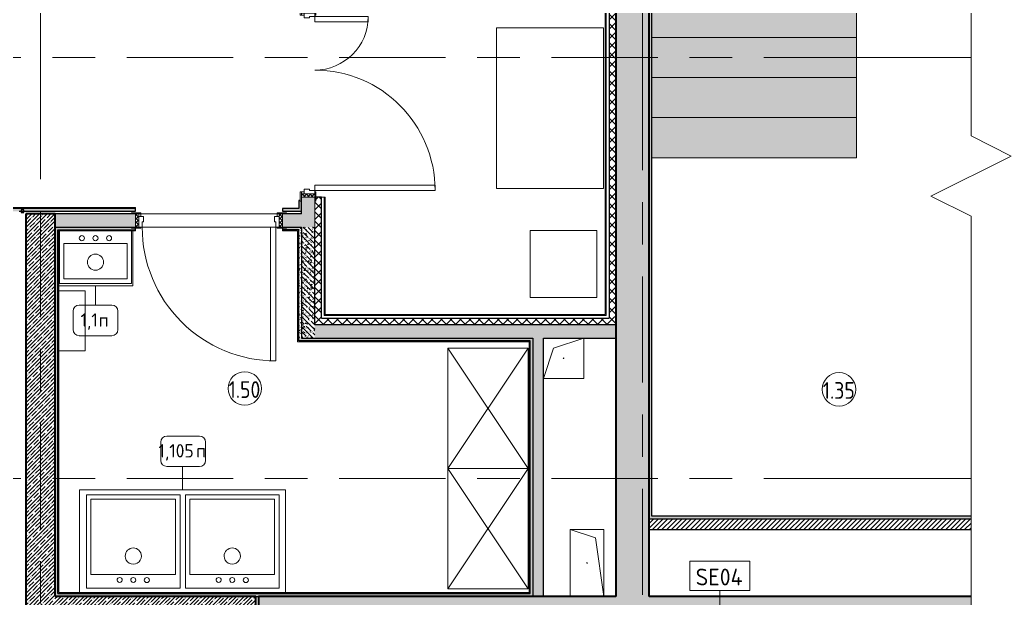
# Model space of a CAD drawing. Header units: millimetres. Extents: x 54725 to 263872, y -8553 to 29614.
# Drawn here: x 84705 to 92117, y 17256 to 21581 of the extents above; entities that cross this region are included whole.
import ezdxf

# ---------------------------------------------------------------- set-up
doc = ezdxf.new("R2010")
doc.units = ezdxf.units.MM
doc.linetypes.add('Осевая', pattern=[1587.5, 317.5, -238.125, 793.75, -238.125])
for name, color, linetype, lineweight in [('A-AREA-IDEN', 7, 'Continuous', 9), ('A-DETL-GENF', 7, 'Continuous', 9), ('A-DOOR', 7, 'Continuous', 9), ('A-DOOR-1', 7, 'Continuous', 15), ('A-DOOR-FRAM', 7, 'Continuous', 15), ('A-DOOR-FRAM-1', 7, 'Continuous', 9), ('A-GENM', 7, 'Continuous', 9), ('A-WALL', 7, 'Continuous', 9), ('I-FURN', 7, 'Continuous', 9), ('I-FURN-IDEN', 7, 'Continuous', 9), ('I-WALL', 7, 'Continuous', 9), ('P-SANR-FIXT-IDEN', 7, 'Continuous', 9), ('S-STRS-2', 7, 'Continuous', 9), ('Оси', 7, 'Continuous', 9), ('Оси-2', 7, 'Осевая', 9)]:
    doc.layers.add(name, color=color, linetype=linetype, lineweight=lineweight)
for name, color, linetype, lineweight, true_color in [('A-WALL-1', 7, 'Continuous', 35, 0x3c3c3c), ('A-WALL-3', 7, 'Continuous', 25, 0x3c3c3c), ('A-WALL-FNSH-2', 7, 'Continuous', 15, 0x3c3c3c), ('P-SANR-FIXT-1', 7, 'Continuous', 15, 0x4994b4), ('P-SANR-FIXT-2', 7, 'Continuous', 9, 0x4994b4)]:
    doc.layers.add(name, color=color, linetype=linetype, lineweight=lineweight, true_color=true_color)
doc.layers.add('S-STRS-1', color=7, linetype='Continuous', lineweight=15, transparency=1)
doc.styles.add('GOST Common', font='GOST_Common.ttf', dxfattribs={"height": 125})
doc.styles.add('GOST Common_1', font='GOST_Common.ttf', dxfattribs={"width": 0.9, "height": 125})
doc.styles.add('GOST Common_2', font='GOST_Common.ttf', dxfattribs={"height": 100})
pattern_1 = [(45, (0, 0), (-28.51196, 28.51196), []), (45, (28.51, 0), (-28.51196, 28.51196), [50.403, -10.081, 1.676, -8.404])]
pattern_2 = [(135, (0, 0), (-37.717076, -37.717076), [53.34, -8.89, 1.778, -8.89]), (135, (0, 37.694), (-37.717076, -37.717076), []), (50, (0, 0), (63.763904, -5.57885), [6.667, -73.342]), (355, (0, 0), (-12.334876, 66.869514), [5.334, -58.674]), (100.451, (5.314, -0.465), (51.43036, 61.29098), [5.667, -62.332]), (46.184, (0, 17.78), (94.87722, -14.714836), [10.001, -110.014]), (96.636, (7.91, 16.55), (83.091155, 86.599305), [8.5, -93.497]), (351.184, (0, 17.78), (83.09204, 86.59928), [8.001, -88.011]), (21, (8.89, 13.335), (53.064487, -35.792726), [6.667, -73.342]), (326, (8.89, 13.335), (21.63066, 64.46546), [5.334, -58.674]), (71.451, (13.31, 10.35), (74.69646, 28.672367), [5.667, -62.332]), (37.5, (0, 0), (1.080413, 29.594271), [1.676, -56.286, 1.676, -57.887, -58.896]), (37.5, (0, 0), (1.080413, 29.594271), [-117.526, 1.676, -57.22]), (7.5, (0, 0), (23.386368, 35.063507), [1.676, -32.283, 1.676, -54.953, -22.447]), (7.5, (0, 0), (23.386368, 35.063507), [-90.589, 1.676, -20.771]), (327.5, (-19.825, 0), (47.456567, -2.0054684), [1.676, -20.549, 1.676, -67.666, -92.011]), (327.5, (-19.825, 0), (47.456567, -2.0054684), [-91.567, 1.676, -90.335]), (317.5, (-28.715, 0), (51.844948, 8.89904), [1.676, -27.216, 1.676, -44.374, -65.341]), (317.5, (-28.715, 0), (51.844948, 8.89904), [-74.943, 1.676, -63.665])]
pattern_3 = [(45, (0, 0), (-35.35534, 35.35534), []), (135, (0, 0), (-35.35534, -35.35534), [])]
pattern_4 = [(0, (0, 0), (60.96, 15.24), [5.029, -40.691, 5.029, -40.691, -243.84]), (0, (0, 0), (60.96, 15.24), [-91.44, 5.029, -86.411, 5.029, -40.691, -106.68]), (0, (0, 0), (60.96, 15.24), [-228.6, 5.029, -25.451, 5.029, -71.171]), (120, (22.86, 7.62), (-43.6782272, 45.1729086), [5.029, -40.691, 5.029, -40.691, -243.84]), (120, (22.86, 7.62), (-43.6782272, 45.1729086), [-91.44, 5.029, -86.411, 5.029, -40.691, -106.68]), (120, (22.86, 7.62), (-43.6782272, 45.1729086), [-228.6, 5.029, -25.451, 5.029, -71.171]), (240, (30.48, 38.1), (-17.2817728, -60.4129086), [5.029, -40.691, 5.029, -40.691, -243.84]), (240, (30.48, 38.1), (-17.2817728, -60.4129086), [-91.44, 5.029, -86.411, 5.029, -40.691, -106.68]), (240, (30.48, 38.1), (-17.2817728, -60.4129086), [-228.6, 5.029, -25.451, 5.029, -71.171])]

# ---------------------------------------------------------------- blocks, each defined once
blk = doc.blocks.new('110_Дверь_СКБ_1Ст_Внутренняя1 - Д-11а _огнестойкость EI 15_-32666892-Фрагмент 1_10_ Пищеблок')
at = {"layer": 'A-DOOR'}
h = blk.add_hatch(dxfattribs=at)
h.set_pattern_fill('FP_8', color=256, style=0, pattern_type=2)
h.set_pattern_definition([(135, (1751.41, 114.685), (-14.14214, -14.14214), []), (225, (1751.41, 114.685), (14.14214, -14.14214), [])])
h.paths.add_polyline_path([(562.5, 50), (537.5, 50), (537.5, -50), (562.5, -50)])
at = {"layer": 'A-DOOR-FRAM-1'}
h = blk.add_hatch(dxfattribs=at)
h.set_pattern_fill('FP_9', color=256, style=0, pattern_type=2)
h.set_pattern_definition([(45, (-371.384, 114.685), (-14.1421, 14.1421), []), (135, (-371.384, 114.685), (-14.1421, -14.1421), [])])
h.paths.add_polyline_path([(-512.5, 50), (-537.5, 50), (-537.5, -50), (-512.5, -50)])
at = {"layer": 'A-DOOR'}
blk.add_arc((-487.5, 50), 1000, 360, 90, dxfattribs=at)
at = {"layer": 'A-DOOR-1'}
for p, q in [((-487.5, 1050), (-487.5, 50)), ((-447.5, 1050), (-487.5, 1050)), ((-447.5, 50), (-447.5, 1050)), ((-487.5, 50), (-447.5, 50))]:
    blk.add_line(p, q, dxfattribs=at)
at = {"layer": 'A-DOOR-FRAM'}
for p, q in [((-497.5, 58), (-567.5, 58)), ((-567.5, 58), (-567.5, 50)), ((-567.5, 50), (-497.5, 50)), ((-512.5, 50), (-537.5, 50)), ((-537.5, 50), (-537.5, -50)), ((-487.5, 50), (-512.5, 50)), ((-512.5, 50), (-512.5, -30)), ((-512.5, -50), (-512.5, 50)), ((-497.5, 50), (-512.5, 50)), ((-512.5, 50), (-512.5, 49)), ((-512.5, 49), (-497.5, 49)), ((-497.5, 50), (-497.5, 58)), ((-497.5, 49), (-497.5, 50)), ((-487.5, 10), (-487.5, 50)), ((-477.5, 10), (-487.5, 10)), ((-477.5, -30), (-477.5, 10)), ((512.5, 10), (502.5, 10)), ((502.5, 10), (502.5, -30)), ((512.5, 50), (512.5, 10)), ((537.5, 50), (512.5, 50)), ((592.5, 58), (522.5, 58)), ((522.5, 58), (522.5, 50)), ((537.5, 50), (522.5, 50)), ((522.5, 50), (522.5, 49)), ((522.5, 50), (592.5, 50)), ((522.5, 49), (537.5, 49)), ((537.5, -30), (537.5, 50)), ((562.5, 50), (537.5, 50)), ((537.5, 50), (537.5, -50)), ((537.5, 49), (537.5, 50)), ((562.5, -50), (562.5, 50)), ((592.5, 50), (592.5, 58)), ((-497.5, -50), (-567.5, -50)), ((-567.5, -50), (-567.5, -58)), ((-567.5, -58), (-497.5, -58)), ((-537.5, -50), (-512.5, -50)), ((-512.5, -30), (-477.5, -30)), ((-497.5, -30), (-512.5, -30)), ((-512.5, -30), (-512.5, -50)), ((-512.5, -50), (-497.5, -50)), ((-497.5, -50), (-497.5, -30)), ((-497.5, -58), (-497.5, -50)), ((502.5, -30), (537.5, -30)), ((537.5, -30), (522.5, -30)), ((522.5, -30), (522.5, -50)), ((522.5, -50), (537.5, -50)), ((592.5, -50), (522.5, -50)), ((522.5, -50), (522.5, -58)), ((522.5, -58), (592.5, -58)), ((537.5, -50), (537.5, -30)), ((537.5, -50), (562.5, -50)), ((592.5, -58), (592.5, -50))]:
    blk.add_line(p, q, dxfattribs=at)
blk = doc.blocks.new('110_Дверь_СКБ_2Ст - Д-10а_ СОШ_Дв_1450x2100h_Горячий цех-25784455-Фрагмент 1_10_ Пищеблок')
at = {"layer": 'A-DOOR'}
h = blk.add_hatch(dxfattribs=at)
h.set_pattern_fill('FP_15', color=256, style=0, pattern_type=2)
h.set_pattern_definition([(135, (1601.41, 114.685), (-14.14214, -14.14214), []), (225, (1601.41, 114.685), (14.14214, -14.14214), [])])
h.paths.add_polyline_path([(712.5, 50), (687.5, 50), (687.5, -50), (712.5, -50)])
at = {"layer": 'A-DOOR-FRAM-1'}
h = blk.add_hatch(dxfattribs=at)
h.set_pattern_fill('FP_16', color=256, style=0, pattern_type=2)
h.set_pattern_definition([(45, (-521.384, 114.685), (-14.1421, 14.1421), []), (135, (-521.384, 114.685), (-14.1421, -14.1421), [])])
h.paths.add_polyline_path([(-662.5, 50), (-687.5, 50), (-687.5, -50), (-662.5, -50)])
at = {"layer": 'A-DOOR'}
for centre, radius, start, end in [((662.5, 50), 900, 90, 180), ((-637.5, 50), 400, 0, 90)]:
    blk.add_arc(centre, radius, start, end, dxfattribs=at)
at = {"layer": 'A-DOOR-1'}
for p, q in [((662.5, 950), (622.5, 950)), ((622.5, 950), (622.5, 50)), ((662.5, 50), (662.5, 950)), ((-637.5, 450), (-637.5, 50)), ((-597.5, 450), (-637.5, 450)), ((-597.5, 50), (-597.5, 450)), ((-637.5, 50), (-597.5, 50)), ((622.5, 50), (662.5, 50))]:
    blk.add_line(p, q, dxfattribs=at)
at = {"layer": 'A-DOOR-FRAM'}
for p, q in [((-647.5, 58), (-717.5, 58)), ((-717.5, 58), (-717.5, 50)), ((-717.5, 50), (-647.5, 50)), ((-662.5, 50), (-687.5, 50)), ((-687.5, 50), (-687.5, -50)), ((-637.5, 50), (-662.5, 50)), ((-662.5, 50), (-662.5, -30)), ((-662.5, -50), (-662.5, 50)), ((-647.5, 50), (-647.5, 58)), ((-637.5, 10), (-637.5, 50)), ((-627.5, 10), (-637.5, 10)), ((-627.5, -30), (-627.5, 10)), ((662.5, 10), (652.5, 10)), ((652.5, 10), (652.5, -30)), ((662.5, 50), (662.5, 10)), ((687.5, 50), (662.5, 50)), ((742.5, 58), (672.5, 58)), ((672.5, 58), (672.5, 50)), ((672.5, 50), (742.5, 50)), ((687.5, -30), (687.5, 50)), ((712.5, 50), (687.5, 50)), ((687.5, 50), (687.5, -50)), ((712.5, -50), (712.5, 50)), ((742.5, 50), (742.5, 58)), ((-647.5, -50), (-717.5, -50)), ((-717.5, -50), (-717.5, -58)), ((-717.5, -58), (-647.5, -58)), ((-687.5, -50), (-662.5, -50)), ((-662.5, -30), (-627.5, -30)), ((-647.5, -30), (-662.5, -30)), ((-662.5, -30), (-662.5, -50)), ((-662.5, -50), (-647.5, -50)), ((-647.5, -50), (-647.5, -30)), ((-647.5, -58), (-647.5, -50)), ((652.5, -30), (687.5, -30)), ((687.5, -30), (672.5, -30)), ((672.5, -30), (672.5, -50)), ((672.5, -50), (687.5, -50)), ((742.5, -50), (672.5, -50)), ((672.5, -50), (672.5, -58)), ((672.5, -58), (742.5, -58)), ((687.5, -50), (687.5, -30)), ((687.5, -50), (712.5, -50)), ((742.5, -58), (742.5, -50))]:
    blk.add_line(p, q, dxfattribs=at)
blk = doc.blocks.new('GM_Отверстие прямоугольное _в плите_ - Отверстие-V8-Фрагмент 1_10_ Пищеблок')
at = {"layer": 'A-GENM'}
for p, q in [((-250, -125), (-250, 125)), ((-250, 125), (250, 125)), ((250, 125), (-250, 125)), ((-250, 125), (-250, -125)), ((-187.5, 62.5), (250, 125)), ((-250, -125), (-187.5, 62.5)), ((250, -125), (-250, -125)), ((-250, -125), (250, -125))]:
    blk.add_line(p, q, dxfattribs=at)
for start, end in [(360, 180), (180, 360)]:
    blk.add_arc((0, 0), 2.5, start, end, dxfattribs=at)
blk = doc.blocks.new('GM_Отверстие прямоугольное _в плите_ - Отверстие-21958654-Фрагмент 1_10_ Пищеблок')
at = {"layer": 'A-GENM'}
for p, q in [((-75, 75), (150, 150)), ((150, 150), (150, -150)), ((150, -150), (150, 150)), ((-150, -150), (-75, 75)), ((150, -150), (-150, -150)), ((-150, -150), (150, -150))]:
    blk.add_line(p, q, dxfattribs=at)
for start, end in [(360, 180), (180, 360)]:
    blk.add_arc((0, 0), 2.5, start, end, dxfattribs=at)
blk = doc.blocks.new('Шкаф параметрический - 1_170п-25613823-Фрагмент 1_10_ Пищеблок')
at = {"layer": 'I-FURN'}
for p, q in [((0, 0), (900, -600)), ((0, -600), (900, 0)), ((900, 0), (0, 0)), ((0, 0), (0, -600)), ((0, -600), (0, 0)), ((0, 0), (900, 0)), ((900, -600), (900, 0)), ((900, 0), (900, -600)), ((0, -600), (900, -600)), ((900, -600), (0, -600))]:
    blk.add_line(p, q, dxfattribs=at)
blk = doc.blocks.new('Мойка кухонная - Мойка Steel Hammer SH R 5151 GLOWE 3-25614599-Фрагмент 1_10_ Пищеблок')
at = {"layer": 'P-SANR-FIXT-2'}
for p, q in [((350, 0), (-350, 0)), ((-350, 0), (-350, -700)), ((350, -700), (350, 0)), ((316.1, -102.3), (-316.6, -102.3)), ((-316.6, -102.3), (-316.6, -666.4)), ((316.1, -666.4), (316.1, -102.3)), ((-316.6, -666.4), (316.1, -666.4)), ((-350, -700), (350, -700))]:
    blk.add_line(p, q, dxfattribs=at)
for centre, radius, start, end in [((-101.6, -61.9), 19, 90, 180), ((-101.6, -61.9), 19, 180, 270), ((-101.6, -61.9), 19, 360, 90), ((-101.6, -61.9), 19.1, 270, 360), ((0, -61.9), 19, 360, 180), ((0, -61.9), 19, 180, 360), ((101.6, -61.9), 19.1, 360, 180), ((101.6, -61.9), 19.1, 180, 360), ((0, -241.3), 60.5, 360, 180), ((0, -241.3), 60.5, 180, 360)]:
    blk.add_arc(centre, radius, start, end, dxfattribs=at)
blk = doc.blocks.new('Мойка кухонная - Мойка Steel Hammer SH R 5151 GLOWE 2-V17-Фрагмент 1_10_ Пищеблок')
at = {"layer": 'P-SANR-FIXT-2'}
for p, q in [((-270, -8), (-270, -400)), ((270, -400), (270, -8)), ((236.1, -102.3), (-236.6, -102.3)), ((-236.6, -102.3), (-236.6, -366.4)), ((236.1, -366.4), (236.1, -102.3)), ((-236.6, -366.4), (236.1, -366.4)), ((-270, -400), (270, -400))]:
    blk.add_line(p, q, dxfattribs=at)
for centre, radius, start, end in [((-101.6, -61.9), 19, 90, 180), ((-101.6, -61.9), 19, 180, 270), ((-101.6, -61.9), 19, 360, 90), ((-101.6, -61.9), 19.1, 270, 360), ((0, -61.9), 19, 360, 180), ((0, -61.9), 19, 180, 360), ((101.6, -61.9), 19.1, 360, 180), ((101.6, -61.9), 19.1, 180, 360), ((0, -241.3), 60.5, 360, 180), ((0, -241.3), 60.5, 180, 360)]:
    blk.add_arc(centre, radius, start, end, dxfattribs=at)
blk = doc.blocks.new('Стол базовый прямоугольный - 1_320п-25615589-Фрагмент 1_10_ Пищеблок')
at = {"layer": 'I-FURN'}
for p, q in [((600, 400), (-600, 400)), ((-600, 400), (-600, -400)), ((600, -400), (600, 400)), ((-600, -400), (600, -400))]:
    blk.add_line(p, q, dxfattribs=at)
blk = doc.blocks.new('DET_L_Линия разрыва - М100-30705150-Фрагмент 1_10_ Пищеблок')
at = {"layer": 'A-DETL-GENF'}
for p, q in [((7250, 300), (7100, 0)), ((7550, -300), (7250, 300)), ((7100, 0), (400, 0)), ((7700, 0), (7550, -300)), ((14800, 0), (7700, 0))]:
    blk.add_line(p, q, dxfattribs=at)
blk = doc.blocks.new('Марка_Помещения - Номер-25198446-Фрагмент 1_10_ Пищеблок')
at = {"layer": 'A-AREA-IDEN'}
for start, end in [(360, 180), (180, 360)]:
    blk.add_arc((0, 0), 2.5, start, end, dxfattribs=at)
blk = doc.blocks.new('М_сантехническая_рамка1 - В рамке-30590747-Фрагмент 1_10_ Пищеблок')
at = {"layer": 'P-SANR-FIXT-IDEN'}
for p, q in [((4.29, 2.24), (-4.64, 2.24)), ((-4.64, 2.24), (-4.64, -2.18)), ((4.29, -2.18), (4.29, 2.24)), ((-4.64, -2.18), (4.29, -2.18))]:
    blk.add_line(p, q, dxfattribs=at)
blk = doc.blocks.new('Марка_Мебель - В прямоуг_Balcon_Марка-25523697-Фрагмент 1_10_ Пищеблок')
at = {"layer": 'I-FURN-IDEN'}
for p, q in [((-2.45, 2.28), (2.45, 2.28)), ((-3.35, 1.38), (-3.35, -1.38)), ((3.35, 1.38), (3.35, -1.38)), ((-2.46, -2.28), (2.45, -2.28))]:
    blk.add_line(p, q, dxfattribs=at)
for centre, radius, start, end in [((-2.45, 1.38), 0.9, 90, 180), ((2.45, 1.38), 0.9, 0, 90), ((-2.46, -1.38), 0.893, 180, 270), ((2.45, -1.38), 0.9, 270, 0)]:
    blk.add_arc(centre, radius, start, end, dxfattribs=at)

msp = doc.modelspace()

# ---------------------------------------------------------------- hatches: boundary and pattern name
at = {"layer": 'I-WALL'}
h = msp.add_hatch(dxfattribs=at)
h.set_pattern_fill('FP_1', color=256, style=0, pattern_type=2)
h.set_pattern_definition(pattern_1)
h.paths.add_polyline_path([(89160, 17270), (89410, 17270), (89410, 27100), (89160, 27100), (89160, 17812.4)])
h = msp.add_hatch(dxfattribs=at)
h.set_pattern_fill('FP_35', color=256, style=0, pattern_type=2)
h.set_pattern_definition(pattern_4)
h.paths.add_polyline_path([(89410, 17850), (89430, 17850), (89430, 26830), (89410, 26830), (89410, 18768.9)])
h = msp.add_hatch(dxfattribs=at)
h.set_pattern_fill('FP_2', color=256, style=0, pattern_type=2)
h.set_pattern_definition(pattern_3)
h.paths.add_polyline_path([(86910, 19300), (86960, 19300), (86960, 20255), (86918, 20255), (86918, 20225), (86910, 20225), (86910, 19725.4)])
h.paths.add_polyline_path([(86960, 21655), (86960, 23430), (86910, 23430), (86910.1, 21685), (86918, 21685), (86918, 21655)])
h = msp.add_hatch(dxfattribs=at)
h.set_pattern_fill('FP_2', color=256, style=0, pattern_type=2)
h.set_pattern_definition(pattern_3)
h.paths.add_polyline_path([(89160, 19350), (89160, 23100), (89110, 23100), (89110, 19350)])
h = msp.add_hatch(dxfattribs=at)
h.set_pattern_fill('FP_35', color=256, style=0, pattern_type=2)
h.set_pattern_definition(pattern_4)
h.paths.add_polyline_path([(86790, 20150), (86810, 20150), (86810, 20225), (86802, 20225), (86802, 20230), (86790, 20230), (86790, 20170)])
h.paths.add_polyline_path([(86790, 21660), (86802, 21660), (86802, 21680), (86790, 21680)])
h = msp.add_hatch(dxfattribs=at)
h.set_pattern_fill('FP_3', color=256, style=0, pattern_type=2)
h.set_pattern_definition(pattern_2)
h.paths.add_polyline_path([(86810, 20030), (86910, 20030), (86910, 20255), (86810, 20255), (86810, 20130)])
h.paths.add_polyline_path([(86910, 21655), (86910, 21680), (86810, 21680), (86810, 21655)])
h = msp.add_hatch(dxfattribs=at)
h.set_pattern_fill('FP_35', color=256, style=0, pattern_type=2)
h.set_pattern_definition(pattern_4)
h.paths.add_polyline_path([(86790, 20150), (86790, 20170), (86670, 20170), (86670, 20150)])
h.paths.add_polyline_path([(85570, 20150), (85570, 20170), (84380, 20170), (84380, 20158), (84410, 20158), (84410, 20150), (85452.4, 20150)])
h.paths.add_polyline_path([(83400, 20150), (83400, 20158), (83430, 20158), (83430, 20170), (82830, 20170), (82830, 20158), (82860, 20158), (82860, 20150), (83153.7, 20150)])
h.paths.add_polyline_path([(81550, 20150), (81700, 20150), (81700, 20158), (81730, 20158), (81730, 20170), (80550, 20170), (80550, 20158), (80580, 20158), (80580, 20150), (81429.7, 20150)])
h.paths.add_polyline_path([(78679.8, 20150), (79420, 20150), (79420, 20158), (79450, 20158), (79450, 20170), (78679.8, 20170)])
h = msp.add_hatch(dxfattribs=at)
h.set_pattern_fill('FP_1', color=256, style=0, pattern_type=2)
h.set_pattern_definition(pattern_1)
h.paths.add_polyline_path([(84877.7, 17270), (84970, 17270), (84970, 20130), (84750, 20130), (84750, 17270)])
h = msp.add_hatch(dxfattribs=at)
h.set_pattern_fill('FP_3', color=256, style=0, pattern_type=2)
h.set_pattern_definition(pattern_2)
h.paths.add_polyline_path([(86670, 20030), (86810, 20030), (86810, 20130), (86670, 20130)])
h.paths.add_polyline_path([(85165.1, 20030), (85570, 20030), (85570, 20130), (84970, 20130), (84970, 20030)])
h = msp.add_hatch(dxfattribs=at)
h.set_pattern_fill('FP_35', color=256, style=0, pattern_type=2)
h.set_pattern_definition(pattern_4)
h.paths.add_polyline_path([(86782, 20010), (86790, 20010), (86790, 20030), (86700, 20030), (86700, 20022), (86670, 20022), (86670, 20010), (86700, 20010)])
h.paths.add_polyline_path([(85165.1, 20010), (85570, 20010), (85570, 20022), (85540, 20022), (85540, 20030), (84970, 20030), (84970, 20010), (84990, 20010)])
h = msp.add_hatch(dxfattribs=at)
h.set_pattern_fill('FP_35', color=256, style=0, pattern_type=2)
h.set_pattern_definition(pattern_4)
h.paths.add_polyline_path([(86790, 19200), (86810, 19200), (86810, 20030), (86790, 20030), (86790, 19725.4)])
h = msp.add_hatch(dxfattribs=at)
h.set_pattern_fill('FP_3', color=256, style=0, pattern_type=2)
h.set_pattern_definition(pattern_2)
h.paths.add_polyline_path([(86910, 19200), (86910, 20030), (86810, 20030), (86810, 19200)])
h = msp.add_hatch(dxfattribs=at)
h.set_pattern_fill('FP_35', color=256, style=0, pattern_type=2)
h.set_pattern_definition(pattern_4)
h.paths.add_polyline_path([(84990, 17270), (84990, 20010), (84970, 20010), (84970, 17270)])
h = msp.add_hatch(dxfattribs=at)
h.set_pattern_fill('FP_2', color=256, style=0, pattern_type=2)
h.set_pattern_definition(pattern_3)
h.paths.add_polyline_path([(89160, 19300), (89160, 19350), (86960, 19350), (86960, 19300), (88900.4, 19300)])
h = msp.add_hatch(dxfattribs=at)
h.set_pattern_fill('FP_3', color=256, style=0, pattern_type=2)
h.set_pattern_definition(pattern_2)
h.paths.add_polyline_path([(89160, 19200), (89160, 19300), (86910, 19300), (86910, 19200), (88900.4, 19200)])
h = msp.add_hatch(dxfattribs=at)
h.set_pattern_fill('FP_35', color=256, style=0, pattern_type=2)
h.set_pattern_definition(pattern_4)
h.paths.add_polyline_path([(88513, 19180), (88521, 19180), (88521, 19200), (86790, 19200), (86790, 19180), (87751.1, 19180)])
h = msp.add_hatch(dxfattribs=at)
h.set_pattern_fill('FP_35', color=256, style=0, pattern_type=2)
h.set_pattern_definition(pattern_4)
h.paths.add_polyline_path([(88521, 17290), (88541, 17290), (88541, 19200), (88521, 19200), (88521, 17298)])
h = msp.add_hatch(dxfattribs=at)
h.set_pattern_fill('FP_3', color=256, style=0, pattern_type=2)
h.set_pattern_definition(pattern_2)
h.paths.add_polyline_path([(88621, 16180), (88621, 17050), (88541, 17050), (88541, 16180)])
h.paths.add_polyline_path([(88621, 17270), (88621, 19200), (88541, 19200), (88541, 17270)])
h = msp.add_hatch(dxfattribs=at)
h.set_pattern_fill('FP_35', color=256, style=0, pattern_type=2)
h.set_pattern_definition(pattern_4)
h.paths.add_polyline_path([(91816.7, 17850), (91816.7, 17870), (89430, 17870), (89430, 17850), (90049.7, 17850)])
h = msp.add_hatch(dxfattribs=at)
h.set_pattern_fill('FP_28', color=256, style=0, pattern_type=2)
h.set_pattern_definition([(45, (0, 0), (-17.6776695, 17.6776695), [])])
h.paths.add_polyline_path([(91816.7, 17770), (91816.7, 17850), (89410, 17850), (89410, 17770), (90049.7, 17770)])
h = msp.add_hatch(dxfattribs=at)
h.set_pattern_fill('FP_1', color=256, style=0, pattern_type=2)
h.set_pattern_definition(pattern_1)
h.paths.add_polyline_path([(86270, 17050), (86270, 17270), (84750, 17270), (84750, 17050), (86027.1, 17050)])
h = msp.add_hatch(dxfattribs=at)
h.set_pattern_fill('FP_35', color=256, style=0, pattern_type=2)
h.set_pattern_definition(pattern_4)
h.paths.add_polyline_path([(88541, 17270), (88541, 17290), (84990, 17290), (84990, 17270), (87751.1, 17270)])
h = msp.add_hatch(dxfattribs=at)
h.set_pattern_fill('FP_1', color=256, style=0, pattern_type=2)
h.set_pattern_definition(pattern_1)
h.paths.add_polyline_path([(86470, 16100), (86470, 17270), (86270, 17270), (86270, 16100), (86314.4, 16100)])
h = msp.add_hatch(dxfattribs=at)
h.set_pattern_fill('FP_1', color=256, style=0, pattern_type=2)
h.set_pattern_definition(pattern_1)
h.paths.add_polyline_path([(91816.7, 17050), (91816.7, 17270), (86490, 17270), (86490, 17050), (90910, 17050)])
at = {"layer": 'S-STRS-1'}
for points in [[(90960, 21450), (90960, 21750), (89430, 21750), (89430, 21450), (90049.7, 21450)], [(89430, 21150), (90960, 21150), (90960, 21450), (89430, 21450)], [(90960, 20850), (90960, 21150), (89430, 21150), (89430, 20850), (90049.7, 20850)], [(90960, 20550), (90960, 20850), (89430, 20850), (89430, 20550), (90049.7, 20550)]]:
    msp.add_hatch(color=256, dxfattribs=at).paths.add_polyline_path(points)

# ---------------------------------------------------------------- linework, layer by layer
at = {"layer": 'A-WALL'}
for p, q in [((89090, 19370), (89090, 23030)), ((86910, 20030), (86910, 20225)), ((86980, 19370), (86980.5, 19370)), ((89430, 17871), (89431, 17871))]:
    msp.add_line(p, q, dxfattribs=at)
at = {"layer": 'A-WALL-1'}
for p, q in [((89410, 17270), (89410, 26850)), ((89160, 23100), (89160, 17270)), ((84750, 20130), (84750, 15150)), ((84970, 20130), (84750, 20130)), ((84970, 17270), (84970, 20130)), ((86470, 17270), (84970, 17270)), ((86470, 16100), (86470, 17270)), ((89160, 17270), (86490, 17270)), ((86490, 17270), (86490, 17050)), ((91816.7, 17270), (89410, 17270))]:
    msp.add_line(p, q, dxfattribs=at)
at = {"layer": 'A-WALL-3'}
for p, q in [((89410, 26850), (89410, 17850)), ((89430, 17870), (89430, 26830)), ((89110, 23050), (89110, 19350)), ((86960, 20255), (86918, 20255)), ((86960, 19350), (86960, 20255)), ((85570, 20170), (84380, 20170)), ((84716, 20160), (84716, 20140)), ((84736, 20160), (84716, 20160)), ((84736, 20140), (84736, 20160)), ((85570, 20150), (85570, 20170)), ((86790, 20170), (86670, 20170)), ((86670, 20170), (86670, 20150)), ((86790, 20230), (86790, 20170)), ((86802, 20230), (86790, 20230)), ((86810, 20130), (86810, 20225)), ((84700, 20150), (85570, 20150)), ((84716, 20140), (84736, 20140)), ((85540, 20130), (84970, 20130)), ((86670, 20150), (86810, 20150)), ((86810, 20130), (86700, 20130)), ((84970, 20030), (85540, 20030)), ((85570, 20010), (85570, 20022)), ((86670, 20022), (86670, 20010)), ((86700, 20030), (86810, 20030)), ((86810, 20030), (86810, 19200)), ((86910, 19300), (86910, 20030)), ((84990, 17290), (84990, 20010)), ((84990, 20010), (85570, 20010)), ((86790, 20010), (86670, 20010)), ((86790, 19180), (86790, 20010)), ((86960, 19350), (89110, 19350)), ((89160, 19300), (86910, 19300)), ((86810, 19200), (88541, 19200)), ((88541, 19200), (88541, 17270)), ((88621, 19200), (89160, 19200)), ((88621, 17270), (88621, 19200)), ((88521, 19180), (86790, 19180)), ((88521, 17290), (88521, 19180)), ((91816.7, 17870), (89430, 17870)), ((89410, 17850), (91816.7, 17850)), ((89410, 17770), (91816.7, 17770)), ((84990, 17290), (88521, 17290)), ((86470, 17270), (86490, 17270))]:
    msp.add_line(p, q, dxfattribs=at)
at = {"layer": 'A-WALL-FNSH-2'}
for p, q in [((89431, 17871), (89431, 24389.3)), ((89082, 23022), (89082, 19378)), ((86988, 20255), (86960, 20255)), ((86980, 19370), (86980, 20255)), ((86988, 19370), (86988, 20255)), ((85570, 20178), (84380, 20178)), ((85570, 20170), (85570, 20178)), ((84998, 17298), (84998, 20002)), ((84998, 20002), (85570, 20002)), ((85570, 20002), (85570, 20010)), ((86670, 20010), (86670, 20002)), ((86670, 20002), (86782, 20002)), ((86782, 20002), (86782, 19172)), ((89082, 19378), (86980.5, 19378)), ((86980.5, 19378), (86980.5, 19370)), ((86980.5, 19370), (89090, 19370)), ((86782, 19172), (88513, 19172)), ((88513, 19172), (88513, 17298)), ((91816.7, 17871), (89431, 17871)), ((88513, 17298), (84998, 17298))]:
    msp.add_line(p, q, dxfattribs=at)
at = {"layer": 'I-FURN'}
for p, q in [((85550.9, 19591.4), (85550.9, 20002)), ((85550.9, 20002), (85550.9, 19591.4)), ((89020, 20005.6), (88520, 20005.6)), ((88520, 20005.6), (88520, 19505.6)), ((88520, 19505.6), (88520, 20005.6)), ((88520, 20005.6), (89020, 20005.6)), ((89020, 19505.6), (89020, 20005.6)), ((89020, 20005.6), (89020, 19505.6)), ((84998, 19591.4), (85550.9, 19591.4)), ((85550.9, 19591.4), (84998, 19591.4)), ((85193.9, 19555), (84998, 19555)), ((84998, 19555), (85193.9, 19555)), ((85193.9, 19105), (85193.9, 19555)), ((85193.9, 19555), (85193.9, 19105)), ((88520, 19505.6), (89020, 19505.6)), ((89020, 19505.6), (88520, 19505.6)), ((84998, 19105), (85193.9, 19105)), ((85193.9, 19105), (84998, 19105)), ((85151, 18067.5), (85151, 17298)), ((86691, 18067.5), (85151, 18067.5)), ((85151, 18067.5), (86691, 18067.5)), ((85151, 17298), (85151, 18067.5)), ((86691, 17298), (86691, 18067.5)), ((86691, 18067.5), (86691, 17298)), ((86470, 17267.5), (86490, 17267.5)), ((86490, 17267.5), (86470, 17267.5))]:
    msp.add_line(p, q, dxfattribs=at)
at = {"layer": 'I-FURN-IDEN'}
for p, q in [((85270.8, 19591.4), (85270.8, 19447)), ((85921, 18067.5), (85921, 18240.9))]:
    msp.add_line(p, q, dxfattribs=at)
at = {"layer": 'I-WALL'}
for p, q in [((89431, 20450.4), (89430, 20450.4)), ((85610, 20130), (86630, 20130)), ((86580, 20030), (85620, 20030)), ((89430, 17872), (91816.7, 17872)), ((89430, 17870.5), (89431, 17870.5)), ((89431, 17871), (89431, 17870.5))]:
    msp.add_line(p, q, dxfattribs=at)
at = {"layer": 'P-SANR-FIXT-IDEN'}
msp.add_line((89938.5, 17018.2), (89938.5, 17312.7), dxfattribs=at)
at = {"layer": 'S-STRS-2'}
for p, q in [((90960, 21450), (90960, 21750)), ((89430, 21450), (90960, 21450)), ((89430, 21450), (90960, 21450)), ((90960, 21150), (90960, 21450)), ((89430, 21150), (90960, 21150)), ((89430, 21150), (90960, 21150)), ((90960, 20850), (90960, 21150)), ((89430, 20850), (90960, 20850)), ((89430, 20850), (90960, 20850)), ((90960, 20550), (90960, 20850)), ((89430, 20550), (90960, 20550)), ((89430, 20550), (90960, 20550))]:
    msp.add_line(p, q, dxfattribs=at)
at = {"layer": 'Оси'}
for p, q in [((84860, 20665.1), (84860, 21915.1)), ((89360, 20665.1), (89360, 21915.1)), ((90566.7, 21300), (91816.7, 21300)), ((90566.7, 18150), (91816.7, 18150))]:
    msp.add_line(p, q, dxfattribs=at)
at = {"layer": 'Оси-2'}
for p, q in [((56375.2, 21300), (90566.7, 21300)), ((84860, 14040.4), (84860, 20665.1)), ((89360, 13550), (89360, 20665.1)), ((56375.2, 18150), (90566.7, 18150))]:
    msp.add_line(p, q, dxfattribs=at)

# ---------------------------------------------------------------- block references
at = {"layer": 'A-AREA-IDEN', "xscale": 49.99999999999998, "yscale": 49.99999999999998, "zscale": 49.99999999999998}
for p in [(86387, 18824.3), (90829.6, 18817.8)]:
    msp.add_blockref('Марка_Помещения - Номер-25198446-Фрагмент 1_10_ Пищеблок', p, dxfattribs=at)
at = {"layer": 'A-DETL-GENF', "rotation": 89.99999999999991}
msp.add_blockref('DET_L_Линия разрыва - М100-30705150-Фрагмент 1_10_ Пищеблок', (91816.7, 13012.5), dxfattribs=at)
at = {"layer": 'A-DOOR'}
for name, p, rotation in [('110_Дверь_СКБ_2Ст - Д-10а_ СОШ_Дв_1450x2100h_Горячий цех-25784455-Фрагмент 1_10_ Пищеблок', (86860, 20967.5), 270), ('110_Дверь_СКБ_1Ст_Внутренняя1 - Д-11а _огнестойкость EI 15_-32666892-Фрагмент 1_10_ Пищеблок', (86132.5, 20080), 180)]:
    msp.add_blockref(name, p, dxfattribs=dict(at, rotation=rotation))
at = {"layer": 'A-GENM'}
msp.add_blockref('GM_Отверстие прямоугольное _в плите_ - Отверстие-21958654-Фрагмент 1_10_ Пищеблок', (88771, 19050), dxfattribs=at)
at = {"layer": 'A-GENM', "rotation": 270}
msp.add_blockref('GM_Отверстие прямоугольное _в плите_ - Отверстие-V8-Фрагмент 1_10_ Пищеблок', (88945.7, 17520), dxfattribs=at)
at = {"layer": 'I-FURN'}
for name, p, rotation in [('Стол базовый прямоугольный - 1_320п-25615589-Фрагмент 1_10_ Пищеблок', (88670, 20920), 90), ('Шкаф параметрический - 1_170п-25613823-Фрагмент 1_10_ Пищеблок', (88506, 19124.9), 270.0000000000001), ('Шкаф параметрический - 1_170п-25613823-Фрагмент 1_10_ Пищеблок', (88506, 18224.9), 270.0000000000001)]:
    msp.add_blockref(name, p, dxfattribs=dict(at, rotation=rotation))
at = {"layer": 'I-FURN-IDEN', "xscale": 49.99999999999998, "yscale": 49.99999999999998, "zscale": 49.99999999999998}
for p in [(85270.8, 19333.1), (85926.8, 18354.8)]:
    msp.add_blockref('Марка_Мебель - В прямоуг_Balcon_Марка-25523697-Фрагмент 1_10_ Пищеблок', p, dxfattribs=at)
at = {"layer": 'P-SANR-FIXT-1'}
msp.add_blockref('Мойка кухонная - Мойка Steel Hammer SH R 5151 GLOWE 2-V17-Фрагмент 1_10_ Пищеблок', (85270.7, 20010), dxfattribs=at)
at = {"layer": 'P-SANR-FIXT-1', "rotation": 180}
for p in [(85553.4, 17330), (86293.4, 17330)]:
    msp.add_blockref('Мойка кухонная - Мойка Steel Hammer SH R 5151 GLOWE 3-25614599-Фрагмент 1_10_ Пищеблок', p, dxfattribs=at)
at = {"layer": 'P-SANR-FIXT-IDEN', "xscale": 49.99999999999998, "yscale": 49.99999999999998, "zscale": 49.99999999999998}
msp.add_blockref('М_сантехническая_рамка1 - В рамке-30590747-Фрагмент 1_10_ Пищеблок', (89947.2, 17421.6), dxfattribs=at)

# ---------------------------------------------------------------- texts
at = {"layer": 'A-AREA-IDEN', "char_height": 125, "width": 303.038, "attachment_point": 1, "style": 'GOST Common_1'}
for s, insert in [('1.50', (86266.1, 18878.6)), ('1.35', (90708.7, 18872.1))]:
    msp.add_mtext(s, dxfattribs=dict(at, insert=insert))
at = {"layer": 'I-FURN-IDEN', "char_height": 100, "attachment_point": 1, "style": 'GOST Common_2'}
for s, insert, width in [('1,1', (85159.3, 19386.6), 164.346), ('\\fGOST Common|b0|i0|c204|p34|;п', (85294.9, 19386.6), 88.186), ('1,105', (85742.5, 18408.3), 340.717), ('\\fGOST Common|b0|i0|c204|p34|;п', (86023.6, 18408.3), 88.186)]:
    msp.add_mtext(s, dxfattribs=dict(at, insert=insert, width=width))
at = {"layer": 'P-SANR-FIXT-IDEN', "insert": (89757.9, 17477), "char_height": 125, "width": 456.962, "attachment_point": 1, "style": 'GOST Common'}
msp.add_mtext('SE04', dxfattribs=at)

doc.saveas('drawing.dxf')
